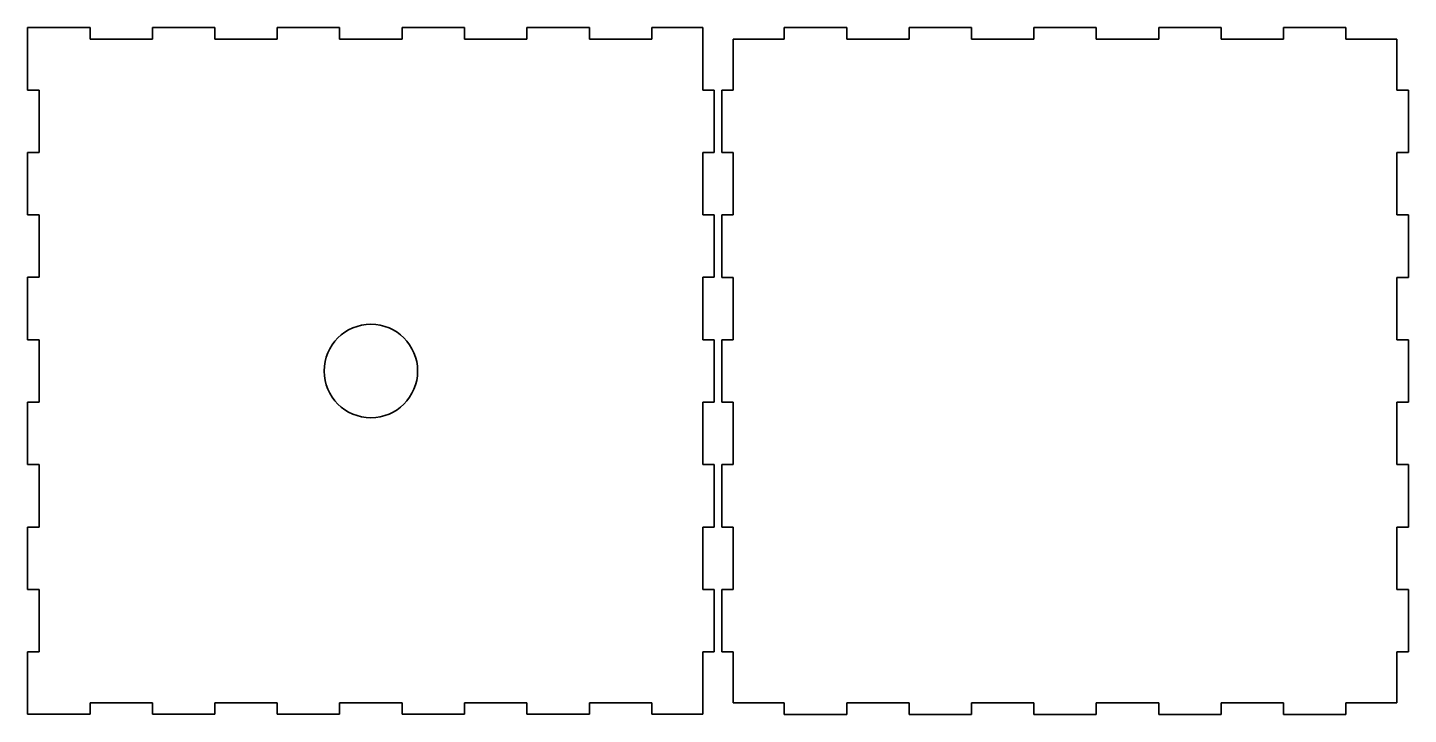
# Model space of a CAD drawing. Extents: x 322 to 867, y 118 to 641.
# Drawn here: x 504.5 to 866.5, y 460.5 to 640.5 of the extents above; entities that cross this region are included whole.
import ezdxf

# ---------------------------------------------------------------- set-up
doc = ezdxf.new("R2010")
doc.units = 0

msp = doc.modelspace()

# ---------------------------------------------------------------- linework, layer by layer
at = {"color": 7, "lineweight": 35, "ltscale": 0.409225}
for p, q in [((504.497498, 640.512024), (520.866516, 640.512024)), ((553.586487, 637.513), (569.955505, 637.513)), ((586.306519, 637.513), (602.675537, 637.513)), ((619.044495, 637.513), (635.413513, 637.513)), ((702.87146, 640.512024), (719.240479, 640.512024)), ((735.591492, 640.512024), (751.96051, 640.512024)), ((768.311523, 640.512024), (784.680542, 640.512024)), ((504.497498, 591.422974), (504.497498, 607.791992)), ((681.50354, 591.422974), (681.50354, 607.791992)), ((689.500488, 591.422974), (689.500488, 607.791992)), ((863.508484, 591.422974), (863.508484, 607.791992)), ((507.495483, 542.333984), (507.495483, 558.703003)), ((684.502502, 542.333984), (684.502502, 558.703003)), ((686.502502, 542.333984), (686.502502, 558.703003)), ((866.507507, 542.333984), (866.507507, 558.703003)), ((686.502502, 509.596008), (686.502502, 525.965027)), ((866.507507, 509.596008), (866.507507, 525.965027)), ((504.497498, 493.244995), (504.497498, 509.614014)), ((681.50354, 493.244995), (681.50354, 509.614014)), ((686.502502, 476.876007), (686.502502, 493.244995)), ((866.507507, 476.876007), (866.507507, 493.244995)), ((504.497498, 460.524017), (504.497498, 476.893005)), ((681.50354, 460.524017), (681.50354, 476.893005)), ((553.586487, 463.52301), (569.955505, 463.52301)), ((586.306519, 463.52301), (602.675537, 463.52301)), ((619.044495, 463.52301), (635.413513, 463.52301)), ((504.497498, 460.524017), (520.866516, 460.524017)), ((702.87146, 460.507019), (719.240479, 460.507019)), ((735.591492, 460.507019), (751.96051, 460.507019)), ((768.311523, 460.507019), (784.680542, 460.507019))]:
    msp.add_line(p, q, dxfattribs=at)
at = {"color": 7, "lineweight": 35, "ltscale": 0.4088}
for p, q in [((504.497498, 624.160034), (504.497498, 640.512024)), ((651.781494, 637.513), (668.133484, 637.513)), ((681.50354, 624.160034), (681.50354, 640.512024)), ((833.786499, 640.512024), (850.138489, 640.512024)), ((507.495483, 476.893005), (507.495483, 493.244995)), ((684.502502, 476.893005), (684.502502, 493.244995)), ((651.781494, 463.52301), (668.133484, 463.52301)), ((833.786499, 460.507019), (850.138489, 460.507019))]:
    msp.add_line(p, q, dxfattribs=at)
at = {"color": 7, "lineweight": 35, "ltscale": 0.074976}
for p, q in [((520.866516, 640.512024), (520.866516, 637.513)), ((537.235474, 640.512024), (537.235474, 637.513)), ((553.586487, 640.512024), (553.586487, 637.513)), ((569.955505, 640.512024), (569.955505, 637.513)), ((586.306519, 640.512024), (586.306519, 637.513)), ((602.675537, 640.512024), (602.675537, 637.513)), ((619.044495, 640.512024), (619.044495, 637.513)), ((635.413513, 640.512024), (635.413513, 637.513)), ((651.781494, 640.512024), (651.781494, 637.513)), ((668.133484, 640.512024), (668.133484, 637.513)), ((702.87146, 640.512024), (702.87146, 637.513)), ((719.240479, 640.512024), (719.240479, 637.513)), ((735.591492, 640.512024), (735.591492, 637.513)), ((751.96051, 640.512024), (751.96051, 637.513)), ((768.311523, 640.512024), (768.311523, 637.513)), ((784.680542, 640.512024), (784.680542, 637.513)), ((801.0495, 640.512024), (801.0495, 637.513)), ((817.418457, 640.512024), (817.418457, 637.513)), ((833.786499, 640.512024), (833.786499, 637.513)), ((850.138489, 640.512024), (850.138489, 637.513)), ((866.507507, 624.143005), (863.508484, 624.143005)), ((866.507507, 607.791992), (863.508484, 607.791992)), ((866.507507, 591.422974), (863.508484, 591.422974)), ((866.507507, 575.054016), (863.508484, 575.054016)), ((866.507507, 558.703003), (863.508484, 558.703003)), ((866.507507, 542.333984), (863.508484, 542.333984)), ((866.507507, 525.965027), (863.508484, 525.965027)), ((866.507507, 509.596008), (863.508484, 509.596008)), ((866.507507, 493.244995), (863.508484, 493.244995)), ((866.507507, 476.876007), (863.508484, 476.876007))]:
    msp.add_line(p, q, dxfattribs=at)
at = {"color": 7, "lineweight": 35, "ltscale": 0.409224}
for p, q in [((520.866516, 637.513), (537.235474, 637.513)), ((602.675537, 640.512024), (619.044495, 640.512024)), ((784.680542, 637.513), (801.0495, 637.513)), ((801.0495, 640.512024), (817.418457, 640.512024)), ((686.502502, 575.054016), (686.502502, 591.422974)), ((866.507507, 575.054016), (866.507507, 591.422974)), ((504.497498, 525.965027), (504.497498, 542.333984)), ((681.50354, 525.965027), (681.50354, 542.333984)), ((689.500488, 525.965027), (689.500488, 542.333984)), ((863.508484, 525.965027), (863.508484, 542.333984)), ((520.866516, 463.52301), (537.235474, 463.52301)), ((784.680542, 463.506012), (801.0495, 463.506012)), ((602.675537, 460.524017), (619.044495, 460.524017)), ((801.0495, 460.507019), (817.418457, 460.507019))]:
    msp.add_line(p, q, dxfattribs=at)
at = {"color": 7, "lineweight": 35, "ltscale": 0.408775}
for p, q in [((537.235474, 640.512024), (553.586487, 640.512024)), ((569.955505, 640.512024), (586.306519, 640.512024)), ((719.240479, 637.513), (735.591492, 637.513)), ((751.96051, 637.513), (768.311523, 637.513)), ((686.502502, 607.791992), (686.502502, 624.143005)), ((866.507507, 607.791992), (866.507507, 624.143005)), ((689.500488, 558.703003), (689.500488, 575.054016)), ((863.508484, 558.703003), (863.508484, 575.054016)), ((507.495483, 509.614014), (507.495483, 525.965027)), ((684.502502, 509.614014), (684.502502, 525.965027)), ((689.500488, 493.244995), (689.500488, 509.596008)), ((863.508484, 493.244995), (863.508484, 509.596008)), ((719.240479, 463.506012), (735.591492, 463.506012)), ((751.96051, 463.506012), (768.311523, 463.506012)), ((537.235474, 460.524017), (553.586487, 460.524017)), ((569.955505, 460.524017), (586.306519, 460.524017))]:
    msp.add_line(p, q, dxfattribs=at)
at = {"color": 7, "lineweight": 35, "ltscale": 0.4092}
for p, q in [((635.413513, 640.512024), (651.781494, 640.512024)), ((635.413513, 460.524017), (651.781494, 460.524017))]:
    msp.add_line(p, q, dxfattribs=at)
at = {"color": 7, "lineweight": 35, "ltscale": 0.334251}
for p, q in [((668.133484, 640.512024), (681.50354, 640.512024)), ((668.133484, 460.524017), (681.50354, 460.524017))]:
    msp.add_line(p, q, dxfattribs=at)
at = {"color": 7, "lineweight": 35, "ltscale": 0.334274}
for p, q in [((689.500488, 637.513), (702.87146, 637.513)), ((689.500488, 463.506012), (702.87146, 463.506012))]:
    msp.add_line(p, q, dxfattribs=at)
at = {"color": 7, "lineweight": 35, "ltscale": 0.33425}
for p, q in [((689.500488, 624.143005), (689.500488, 637.513)), ((850.138489, 637.513), (863.508484, 637.513)), ((863.508484, 624.143005), (863.508484, 637.513)), ((689.500488, 463.506012), (689.500488, 476.876007)), ((863.508484, 463.506012), (863.508484, 476.876007)), ((850.138489, 463.506012), (863.508484, 463.506012))]:
    msp.add_line(p, q, dxfattribs=at)
at = {"color": 7, "lineweight": 35, "ltscale": 0.409201}
for p, q in [((817.418457, 637.513), (833.786499, 637.513)), ((507.495483, 607.791992), (507.495483, 624.160034)), ((684.502502, 607.791992), (684.502502, 624.160034)), ((504.497498, 558.703003), (504.497498, 575.071045)), ((681.50354, 558.703003), (681.50354, 575.071045)), ((817.418457, 463.506012), (833.786499, 463.506012))]:
    msp.add_line(p, q, dxfattribs=at)
at = {"color": 7, "lineweight": 35, "ltscale": 0.07495}
for p, q in [((507.495483, 624.160034), (504.497498, 624.160034)), ((689.500488, 624.143005), (686.502502, 624.143005)), ((507.495483, 607.791992), (504.497498, 607.791992)), ((689.500488, 607.791992), (686.502502, 607.791992)), ((507.495483, 591.422974), (504.497498, 591.422974)), ((689.500488, 591.422974), (686.502502, 591.422974)), ((507.495483, 575.071045), (504.497498, 575.071045)), ((689.500488, 575.054016), (686.502502, 575.054016)), ((507.495483, 558.703003), (504.497498, 558.703003)), ((689.500488, 558.703003), (686.502502, 558.703003)), ((507.495483, 542.333984), (504.497498, 542.333984)), ((689.500488, 542.333984), (686.502502, 542.333984)), ((507.495483, 525.965027), (504.497498, 525.965027)), ((689.500488, 525.965027), (686.502502, 525.965027)), ((507.495483, 509.614014), (504.497498, 509.614014)), ((689.500488, 509.596008), (686.502502, 509.596008)), ((507.495483, 493.244995), (504.497498, 493.244995)), ((689.500488, 493.244995), (686.502502, 493.244995)), ((507.495483, 476.893005), (504.497498, 476.893005)), ((689.500488, 476.876007), (686.502502, 476.876007))]:
    msp.add_line(p, q, dxfattribs=at)
at = {"color": 7, "lineweight": 35, "ltscale": 0.074974}
for p, q in [((684.502502, 624.160034), (681.50354, 624.160034)), ((684.502502, 607.791992), (681.50354, 607.791992)), ((684.502502, 591.422974), (681.50354, 591.422974)), ((684.502502, 575.071045), (681.50354, 575.071045)), ((684.502502, 558.703003), (681.50354, 558.703003)), ((684.502502, 542.333984), (681.50354, 542.333984)), ((684.502502, 525.965027), (681.50354, 525.965027)), ((684.502502, 509.614014), (681.50354, 509.614014)), ((684.502502, 493.244995), (681.50354, 493.244995)), ((684.502502, 476.893005), (681.50354, 476.893005))]:
    msp.add_line(p, q, dxfattribs=at)
at = {"color": 7, "lineweight": 35, "ltscale": 0.408798}
for p, q in [((507.495483, 575.071045), (507.495483, 591.422974)), ((684.502502, 575.071045), (684.502502, 591.422974))]:
    msp.add_line(p, q, dxfattribs=at)
at = {"color": 7, "lineweight": 35, "ltscale": 0.074975}
for p, q in [((520.866516, 463.52301), (520.866516, 460.524017)), ((537.235474, 463.52301), (537.235474, 460.524017)), ((553.586487, 463.52301), (553.586487, 460.524017)), ((569.955505, 463.52301), (569.955505, 460.524017)), ((586.306519, 463.52301), (586.306519, 460.524017)), ((602.675537, 463.52301), (602.675537, 460.524017)), ((619.044495, 463.52301), (619.044495, 460.524017)), ((635.413513, 463.52301), (635.413513, 460.524017)), ((651.781494, 463.52301), (651.781494, 460.524017)), ((668.133484, 463.52301), (668.133484, 460.524017)), ((702.87146, 463.506012), (702.87146, 460.507019)), ((719.240479, 463.506012), (719.240479, 460.507019)), ((735.591492, 463.506012), (735.591492, 460.507019)), ((751.96051, 463.506012), (751.96051, 460.507019)), ((768.311523, 463.506012), (768.311523, 460.507019)), ((784.680542, 463.506012), (784.680542, 460.507019)), ((801.0495, 463.506012), (801.0495, 460.507019)), ((817.418457, 463.506012), (817.418457, 460.507019)), ((833.786499, 463.506012), (833.786499, 460.507019)), ((850.138489, 463.506012), (850.138489, 460.507019))]:
    msp.add_line(p, q, dxfattribs=at)
at = {"color": 7, "lineweight": 35}
msp.add_circle((594.5, 550.509521), 12.25, dxfattribs=at)

doc.saveas('drawing.dxf')
